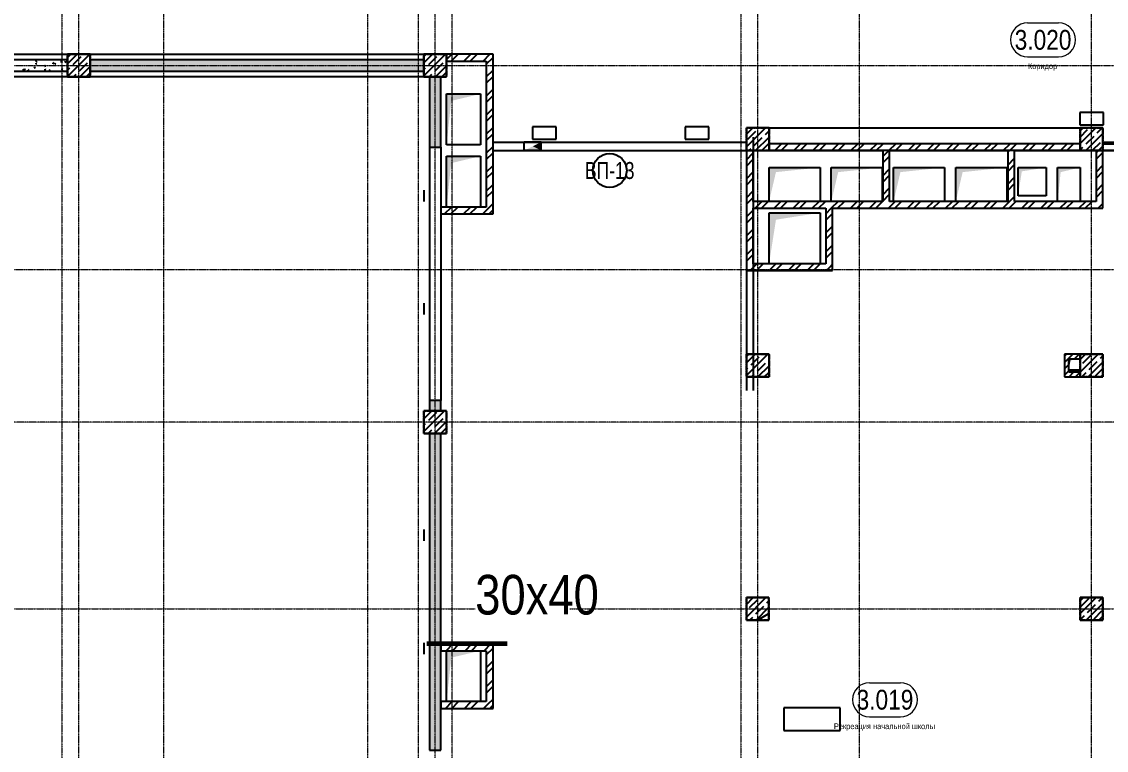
# Model space of a CAD drawing. Header units: millimetres. Extents: x -231292 to 573618, y -153144 to 564035.
# Drawn here: x 14192 to 33364, y 249466 to 262343 of the extents above; entities that cross this region are included whole.
import ezdxf
from ezdxf.enums import TextEntityAlignment as Align

# ---------------------------------------------------------------- set-up
doc = ezdxf.new("R2010")
doc.units = ezdxf.units.MM
doc.linetypes.add('CENTER2', pattern=[28.575, 19.05, -3.175, 3.175, -3.175])
doc.linetypes.add('HIDDEN2', pattern=[4.7625, 3.175, -1.5875])
doc.layers.get('0').update_dxf_attribs({"color": 250})
doc.layers.get('Defpoints').update_dxf_attribs({"color": 250})
for name, color, linetype, lineweight in [('11.10.2) люки', 30, 'Continuous', 60), ('АР_Area', 250, 'Continuous', 5), ('АР_Витраж марка', 250, 'Continuous', 9), ('АР_Двери_витраж', 250, 'Continuous', 9), ('АР_Колонны', 250, 'Continuous', 35), ('АР_Стены ЖБ', 250, 'Continuous', 35), ('АР_Стены кирпич', 250, 'Continuous', 20), ('АР_Стены ПЕНОблок', 250, 'Continuous', 20), ('АР_Штриховка', 250, 'Continuous', 0), ('РД_Оси_100', 250, 'Continuous', 0), ('РД_проем_инж перемыч_фахверк', 250, 'Continuous', 18), ('СС_Отверстия', 250, 'Continuous', 9)]:
    doc.layers.add(name, color=color, linetype=linetype, lineweight=lineweight)
doc.layers.add('КР_Балки-0.5', color=60, linetype='Continuous', lineweight=50, plot=False)
doc.layers.add('РД_Проем', color=250, linetype='Continuous', lineweight=0, plot=False)
doc.layers.add('МАГНИТЫ', color=7, linetype='Continuous', lineweight=30, true_color=0xd100d1)
doc.layers.add('РД_Витраж_перегородка', color=250, linetype='Continuous')
doc.styles.add('Arial_09', font='ARIALN.TTF', dxfattribs={"width": 0.9})
doc.styles.add('style1', font='ARIALN.TTF')
pattern_1 = [(95, (-195344.93, 50353), (140.09465, 117.55338), [19.05, -209.55]), (40, (-195344.93, 50353), (-160.01845, 110.17673), [15.24, -167.64058]), (145.451445, (-195333.26, 50362.8), (-19.9238, 227.7301), [16.19001, -178.09024]), (91.1842, (-195380.85, 50388.92), (221.41024, 161.95341), [28.575, -314.325]), (141.63556, (-195362.4, 50402.42), (-7.08662, 342.82676), [24.28502, -267.1356]), (36.18415, (-195380.85, 50388.92), (-7.08662, 342.82676), [22.85997, -251.45973]), (66, (-195353.91, 50397.9), (179.51998, 34.89515), [19.05, -209.55]), (11, (-195353.91, 50397.9), (-86.53993, 173.94119), [15.24, -167.64]), (116.451445, (-195338.95, 50400.81), (92.98005, 208.83634), [16.19001, -178.08994]), (82.5, (-195344.934, 50353), (-57.605469, 61.973414), [0, -165.608, 0, -170.18, 0, -168.275]), (52.5, (-195344.93, 50353), (-23.589727, 118.087), [0, -97.028, 0, -161.798, 0, -64.135]), (12.5, (-195384.986, 50312.95), (99.927863, 91.826196), [0, -63.5, 0, -198.12, 0, -262.89]), (2.5, (-195402.95, 50294.99), (86.763904, 122.722393), [0, -82.55, 0, -131.572, 0, -186.69])]
pattern_2 = [(45, (-195344.93, 50353), (-168.3798, 168.3798), []), (45, (-195232.68, 50353), (-168.3798, 168.3798), [])]

# ---------------------------------------------------------------- blocks, each defined once
blk = doc.blocks.new('MOK-МаркаПом_овал_ареал')
for p, q in [((-2.75, 3), (2.75, 3)), ((-2.75, -3), (2.75, -3))]:
    blk.add_line(p, q)
for centre, radius, start, end in [((-2.75, 0), 3, 90, 270), ((2.75, 0), 3, 270, 90), ((-3.75, 0), 3.5, 0, 0.001)]:
    blk.add_arc(centre, radius, start, end)
at = {"color": 0, "style": 'style1'}
blk.add_attdef('АР-ПОМЕЩЕНИЕ:НОМЕР', text='', height=3.5, dxfattribs=at).set_placement((0, 0), align=Align.MIDDLE)
at = {"layer": 'Defpoints', "color": 2, "style": 'style1'}
blk.add_attdef('АР-ПОМЕЩЕНИЕ:НАИМЕНОВАНИЕ', text='', height=1, dxfattribs=at).set_placement((-0.09, -4.81), align=Align.MIDDLE)
blk = doc.blocks.new('МаркаВитража1')
at = {"layer": 'Defpoints'}
blk.add_circle((0, 0), 3, dxfattribs=at)
at = {"color": 0, "linetype": 'ByBlock', "lineweight": -2, "style": 'Arial_09', "width": 0.9}
blk.add_attdef('АР-ОКНО:НАИМЕНОВАНИЕ', text='', height=3, dxfattribs=at).set_placement((0, 0), align=Align.MIDDLE)
blk = doc.blocks.new('оси_рен')
at = {"layer": 'РД_Оси_100', "color": 251, "linetype": 'CENTER2', "true_color": 0x636466}
for p, q in [((1215752.916, 135558.25), (1215752.916, 223268.25)), ((1219852.916, 135558.25), (1219852.916, 223268.25)), ((1189697.958, 210913.25), (1241712.916, 210913.25)), ((1189697.958, 207313.25), (1241712.916, 207313.25)), ((1241712.916, 204613.25), (1189697.958, 204613.25)), ((1189697.958, 201313.25), (1241712.916, 201313.25))]:
    blk.add_line(p, q, dxfattribs=at)
for points in [[(1201652.916, 223268.25), (1201652.916, 135558.25)], [(1201952.916, 135558.25), (1201952.916, 223268.25)], [(1203452.916, 135558.25), (1203452.916, 223268.25)], [(1207052.916, 223268.25), (1207052.916, 135558.25)], [(1207952.916, 135558.25), (1207952.916, 223268.25)], [(1208252.916, 135558.25), (1208252.916, 223268.25)], [(1208552.916, 135558.25), (1208552.916, 223268.25)], [(1213652.916, 223268.25), (1213652.916, 135558.25)], [(1213952.916, 135558.25), (1213952.916, 223268.25)]]:
    blk.add_lwpolyline(points, dxfattribs=at)

msp = doc.modelspace()

# ---------------------------------------------------------------- hatches: boundary and pattern name
at = {"layer": 'АР_Штриховка', "linetype": 'Continuous', "lineweight": 25, "true_color": 0x000000}
h = msp.add_hatch(dxfattribs=at)
h.set_pattern_fill('ANSI32', color=18, scale=25, style=0)
h.set_pattern_definition([(45, (-195344.93, 50353), (-168.3798, 168.3798), []), (45, (-195232.68, 50353), (-168.3798, 168.3798), [])])
h.paths.add_polyline_path([(21703.243, 261766.253), (21703.243, 261646.253), (22403.243, 261646.253), (22523.243, 261766.253)], flags=0)
h = msp.add_hatch(dxfattribs=at)
h.set_pattern_fill('ANSI32', color=18, scale=25, angle=-360, style=0)
h.set_pattern_definition([(45, (-195344.93, 50353), (-168.3798, 168.3798), []), (45, (-195232.68, 50353), (-168.3798, 168.3798), [])])
h.paths.add_polyline_path([(22523.243, 261766.253), (22403.243, 261646.253), (22403.243, 259066.253), (22523.243, 258946.253)], flags=0)
h = msp.add_hatch(dxfattribs=at)
h.set_pattern_fill('AR-CONC', color=18, angle=-315, style=0)
h.set_pattern_definition([(95, (-195344.93, 50353), (140.09465, 117.55338), [19.05, -209.55]), (40, (-195344.93, 50353), (-160.01845, 110.17673), [15.24, -167.64058]), (145.451445, (-195333.26, 50362.8), (-19.9238, 227.7301), [16.19001, -178.09024]), (91.1842, (-195380.85, 50388.92), (221.41024, 161.95341), [28.575, -314.325]), (141.63556, (-195362.4, 50402.42), (-7.08662, 342.82676), [24.28502, -267.1356]), (36.18415, (-195380.85, 50388.92), (-7.08662, 342.82676), [22.85997, -251.45973]), (66, (-195353.91, 50397.9), (179.51998, 34.89515), [19.05, -209.55]), (11, (-195353.91, 50397.9), (-86.53993, 173.94119), [15.24, -167.64]), (116.451445, (-195338.95, 50400.81), (92.98005, 208.83634), [16.19001, -178.08994]), (82.5, (-195344.934, 50353), (-57.605469, 61.973414), [0, -165.608, 0, -170.18, 0, -168.275]), (52.5, (-195344.93, 50353), (-23.589727, 118.087), [0, -97.028, 0, -161.798, 0, -64.135]), (12.5, (-195384.986, 50312.95), (99.927863, 91.826196), [0, -63.5, 0, -198.12, 0, -262.89]), (2.5, (-195402.95, 50294.99), (86.763904, 122.722393), [0, -82.55, 0, -131.572, 0, -186.69])])
h.paths.add_polyline_path([(15403.243, 261666.253), (15403.243, 261466.253), (21303.243, 261466.253), (21303.243, 261666.253)], flags=0)
h = msp.add_hatch(dxfattribs=at)
h.set_pattern_fill('AR-CONC', color=18, angle=-315, style=0)
h.set_pattern_definition(pattern_1)
h.paths.add_polyline_path([(21603.243, 261366.253), (21403.243, 261366.253), (21403.243, 260126.253), (21603.243, 260126.253)], flags=0)
h.paths.add_polyline_path([(21603.243, 255646.253), (21403.243, 255646.253), (21403.243, 255466.253), (21603.243, 255466.253)], flags=0)
h = msp.add_hatch(dxfattribs=at)
h.set_pattern_fill('ANSI32', color=18, scale=25, angle=-360, style=0)
h.set_pattern_definition([(45, (-195344.93, 50353), (-168.3798, 168.3798), []), (45, (-195232.68, 50353), (-168.3798, 168.3798), [])])
h.paths.add_polyline_path([(32903.243, 260066.253), (32903.243, 260186.253), (31623.475, 260186.253), (31663.475, 260096.253), (31743.475, 260066.253)], flags=0)
h.paths.add_polyline_path([(31623.475, 260066.253), (31663.475, 260096.253), (31623.475, 260186.253), (29414.163, 260186.253), (29454.163, 260096.253), (29534.163, 260066.253)], flags=0)
h.paths.add_polyline_path([(29414.163, 260066.253), (29454.163, 260096.253), (29414.163, 260186.253), (27403.243, 260186.253), (27403.243, 260066.253)], flags=0)
h = msp.add_hatch(dxfattribs=at)
h.set_pattern_fill('ANSI32', color=18, scale=25, style=0)
h.set_pattern_definition([(45, (-195344.93, 50353), (-168.3798, 168.3798), []), (45, (-195232.68, 50353), (-168.3798, 168.3798), [])])
h.paths.add_polyline_path([(27003.243, 257946.253), (27123.243, 258066.253), (27123.243, 259046.253), (27093.243, 259126.253), (27003.243, 259166.253)], flags=0)
h.paths.add_polyline_path([(27003.243, 259166.253), (27093.243, 259126.253), (27123.243, 259166.253), (27123.243, 260066.253), (27003.243, 260066.253)], flags=0)
h = msp.add_hatch(dxfattribs=at)
h.set_pattern_fill('ANSI32', color=18, scale=25, angle=-360, style=0)
h.set_pattern_definition(pattern_2)
h.paths.add_polyline_path([(29534.163, 260066.253), (29454.163, 260096.253), (29414.163, 260066.253), (29414.163, 259166.253), (29454.163, 259136.253), (29534.163, 259166.253)], flags=0)
h = msp.add_hatch(dxfattribs=at)
h.set_pattern_fill('ANSI32', color=18, scale=25, angle=-360, style=0)
h.set_pattern_definition(pattern_2)
h.paths.add_polyline_path([(31743.475, 260066.253), (31663.475, 260096.253), (31623.475, 260066.253), (31623.475, 259166.253), (31663.475, 259136.253), (31743.475, 259166.253)], flags=0)
h = msp.add_hatch(dxfattribs=at)
h.set_pattern_fill('ANSI32', color=18, scale=25, angle=-360, style=0)
h.set_pattern_definition(pattern_2)
h.paths.add_polyline_path([(33303.243, 260066.253), (33183.243, 260066.253), (33183.243, 259166.253), (33303.243, 259046.253)], flags=0)
h = msp.add_hatch(dxfattribs=at)
h.set_pattern_fill('ANSI32', color=18, scale=25, angle=360, style=0)
h.set_pattern_definition(pattern_2)
h.paths.add_polyline_path([(22523.243, 258946.253), (22403.243, 259066.253), (21603.243, 259066.253), (21603.243, 258946.253)], flags=0)
h = msp.add_hatch(dxfattribs=at)
h.set_pattern_fill('ANSI32', color=18, scale=25, angle=-360, style=0)
h.set_pattern_definition([(45, (-195344.93, 50353), (-168.3798, 168.3798), []), (45, (-195232.68, 50353), (-168.3798, 168.3798), [])])
h.paths.add_polyline_path([(33303.243, 259046.253), (33183.243, 259166.253), (31743.475, 259166.253), (31663.475, 259136.253), (31623.475, 259046.253)], flags=0)
h.paths.add_polyline_path([(31623.475, 259046.253), (31663.475, 259136.253), (31623.475, 259166.253), (29534.163, 259166.253), (29454.163, 259136.253), (29414.163, 259046.253)], flags=0)
h.paths.add_polyline_path([(29414.163, 259046.253), (29454.163, 259136.253), (29414.163, 259166.253), (28403.243, 259166.253), (28443.243, 259076.253), (28523.243, 259046.253)], flags=0)
h.paths.add_polyline_path([(28403.243, 259046.253), (28443.243, 259076.253), (28403.243, 259166.253), (27123.243, 259166.253), (27093.243, 259126.253), (27123.243, 259046.253)], flags=0)
h = msp.add_hatch(dxfattribs=at)
h.set_pattern_fill('ANSI32', color=18, scale=25, angle=-360, style=0)
h.set_pattern_definition([(45, (-195344.93, 50353), (-168.3798, 168.3798), []), (45, (-195232.68, 50353), (-168.3798, 168.3798), [])])
h.paths.add_polyline_path([(28523.243, 259046.253), (28443.243, 259076.253), (28403.243, 259046.253), (28403.243, 258066.253), (28523.243, 257946.253)], flags=0)
h = msp.add_hatch(dxfattribs=at)
h.set_pattern_fill('ANSI32', color=18, scale=25, angle=360, style=0)
h.set_pattern_definition(pattern_2)
h.paths.add_polyline_path([(28523.243, 257946.253), (28403.243, 258066.253), (27123.243, 258066.253), (27003.243, 257946.253)], flags=0)
at = {"layer": 'АР_Штриховка', "linetype": 'Continuous', "lineweight": 25, "ltscale": 0.5, "true_color": 0x000000}
h = msp.add_hatch(dxfattribs=at)
h.set_pattern_fill('ANSI31', color=18, scale=25, angle=-360, style=0)
h.set_pattern_definition([(45, (-195344.93, 50353), (-56.1266, 56.1266), [])])
h.paths.add_polyline_path([(32703.261, 256386.253), (32623.261, 256466.253), (32623.261, 256066.253), (32703.261, 256146.253)], flags=0)
h = msp.add_hatch(dxfattribs=at)
h.set_pattern_fill('ANSI31', color=18, scale=25, angle=-360, style=0)
h.set_pattern_definition([(45, (-195344.93, 50353), (-56.1266, 56.1266), [])])
h.paths.add_polyline_path([(32623.261, 256466.253), (32703.261, 256386.253), (32903.244, 256386.253), (32903.244, 256466.253)], flags=0)
h = msp.add_hatch(dxfattribs=at)
h.set_pattern_fill('ANSI31', color=18, scale=25, style=0)
h.set_pattern_definition([(45, (-195344.93, 50353), (-56.1266, 56.1266), [])])
h.paths.add_polyline_path([(32903.244, 256066.253), (32903.244, 256146.253), (32703.261, 256146.253), (32623.261, 256066.253)], flags=0)
at = {"layer": 'АР_Штриховка', "linetype": 'Continuous', "lineweight": 25, "true_color": 0x000000}
h = msp.add_hatch(dxfattribs=at)
h.set_pattern_fill('AR-CONC', color=18, angle=-315, style=0)
h.set_pattern_definition(pattern_1)
h.paths.add_polyline_path([(21603.243, 255066.253), (21403.243, 255066.253), (21403.243, 249466.253), (21603.243, 249466.253)], flags=0)
h = msp.add_hatch(dxfattribs=at)
h.set_pattern_fill('ANSI32', color=18, scale=25, style=0)
h.set_pattern_definition([(45, (-195344.93, 50353), (-168.3798, 168.3798), []), (45, (-195232.68, 50353), (-168.3798, 168.3798), [])])
h.paths.add_polyline_path([(21603.243, 251346.253), (21603.243, 251226.253), (22403.243, 251226.253), (22523.243, 251346.253)], flags=0)
h = msp.add_hatch(dxfattribs=at)
h.set_pattern_fill('ANSI32', color=18, scale=25, angle=-360, style=0)
h.set_pattern_definition([(45, (-195344.93, 50353), (-168.3798, 168.3798), []), (45, (-195232.68, 50353), (-168.3798, 168.3798), [])])
h.paths.add_polyline_path([(22523.243, 251346.253), (22403.243, 251226.253), (22403.243, 250326.252), (22523.243, 250206.252)], flags=0)
h = msp.add_hatch(dxfattribs=at)
h.set_pattern_fill('ANSI32', color=18, scale=25, angle=-359.9999999, style=0)
h.set_pattern_definition([(45, (-195344.93, 50353), (-168.3798, 168.3798), []), (45, (-195232.68, 50353), (-168.3798, 168.3798), [])])
h.paths.add_polyline_path([(21603.227, 250326.253), (21603.227, 250206.253), (22523.243, 250206.253), (22403.243, 250326.253)], flags=0)
at = {"layer": 'СС_Отверстия', "linetype": 'Continuous', "lineweight": 25, "true_color": 0x000000}
for points in [[(23375.053, 260066.253), (23375.053, 260216.253), (23225.053, 260141.253)], [(23075.053, 260066.253), (23375.053, 260066.253), (23225.053, 260141.253)]]:
    msp.add_hatch(color=18, dxfattribs=at).paths.add_polyline_path(points, flags=0)

# ---------------------------------------------------------------- linework, layer by layer
at = {"color": 18, "linetype": 'Continuous', "lineweight": 25, "true_color": 0x000000}
for p, q in [((21703.243, 260166.253), (21703.243, 261066.253)), ((21703.243, 261066.253), (22303.243, 261066.253)), ((22303.243, 261066.253), (22303.243, 260166.253)), ((22303.243, 260166.253), (21703.243, 260166.253)), ((21703.243, 259066.253), (21703.243, 259966.253)), ((21703.243, 259966.253), (22303.243, 259966.253)), ((22303.243, 259966.253), (22303.243, 259066.253)), ((27403.243, 259166.253), (27403.243, 259766.253)), ((27403.243, 259766.253), (28303.243, 259766.253)), ((28303.243, 259766.253), (28303.243, 259166.253)), ((28503.243, 259166.253), (28503.243, 259766.253)), ((28503.243, 259766.253), (29403.243, 259766.253)), ((29403.243, 259766.253), (29403.243, 259166.253)), ((29603.243, 259166.253), (29603.243, 259766.253)), ((29603.243, 259766.253), (30503.243, 259766.253)), ((30503.243, 259766.253), (30503.243, 259166.253)), ((30703.243, 259166.253), (30703.243, 259766.253)), ((30703.243, 259766.253), (31603.243, 259766.253)), ((31603.243, 259766.253), (31603.243, 259166.253)), ((31803.243, 259266.253), (31803.243, 259766.253)), ((31803.243, 259766.253), (32303.243, 259766.253)), ((32303.243, 259766.253), (32303.243, 259266.253)), ((32503.243, 259166.253), (32503.243, 259766.253)), ((32503.243, 259766.253), (32903.243, 259766.253)), ((32903.243, 259766.253), (32903.243, 259166.253)), ((32303.243, 259266.253), (31803.243, 259266.253)), ((22303.243, 259066.253), (21703.243, 259066.253)), ((28303.243, 259166.253), (27403.243, 259166.253)), ((29403.243, 259166.253), (28503.243, 259166.253)), ((30503.243, 259166.253), (29603.243, 259166.253)), ((31603.243, 259166.253), (30703.243, 259166.253)), ((32903.243, 259166.253), (32503.243, 259166.253)), ((27403.243, 258066.253), (27403.243, 258966.253)), ((27403.243, 258966.253), (28303.243, 258966.253)), ((28303.243, 258966.253), (28303.243, 258066.253)), ((28303.243, 258066.253), (27403.243, 258066.253)), ((32703.226, 256186.15), (32703.226, 256386.15)), ((32703.226, 256386.15), (32903.226, 256386.15)), ((32703.226, 256186.15), (32703.226, 256386.15)), ((32703.226, 256386.15), (32903.226, 256386.15)), ((32903.226, 256386.15), (32903.226, 256186.15)), ((32903.226, 256386.15), (32903.226, 256186.15)), ((32903.226, 256186.15), (32703.226, 256186.15)), ((32903.226, 256186.15), (32703.226, 256186.15)), ((21703.243, 250326.252), (21703.243, 251226.252)), ((21703.243, 251226.252), (22303.243, 251226.252)), ((22303.243, 251226.252), (22303.243, 250326.252)), ((22303.243, 250326.252), (21703.243, 250326.252))]:
    msp.add_line(p, q, dxfattribs=at)
at = {"color": 18, "lineweight": 25, "true_color": 0x000000}
for p, q in [((28661.117, 250215.154), (27661.117, 250215.154)), ((27661.117, 250215.154), (27661.117, 249815.154)), ((28661.117, 249815.154), (28661.117, 250215.154)), ((27661.117, 249815.154), (28661.117, 249815.154))]:
    msp.add_line(p, q, dxfattribs=at)
at = {"color": 18, "linetype": 'Continuous', "lineweight": 25, "true_color": 0x000000}
for points in [[(21703.243, 260166.253), (21703.243, 261066.253), (21784.032, 260943.334), (22303.243, 261066.253)], [(21703.243, 259066.253), (21703.243, 259966.253), (21784.032, 259843.334), (22303.243, 259966.253)], [(27403.243, 259166.253), (27403.243, 259766.253), (27524.427, 259684.307), (28303.243, 259766.253)], [(28503.243, 259166.253), (28503.243, 259766.253), (28624.427, 259684.307), (29403.243, 259766.253)], [(29603.243, 259166.253), (29603.243, 259766.253), (29724.427, 259684.307), (30503.243, 259766.253)], [(30703.243, 259166.253), (30703.243, 259766.253), (30824.427, 259684.307), (31603.243, 259766.253)], [(31803.243, 259266.253), (31803.243, 259766.253), (31870.567, 259697.964), (32303.243, 259766.253)], [(32503.243, 259166.253), (32503.243, 259766.253), (32557.102, 259684.307), (32903.243, 259766.253)], [(27403.243, 258066.253), (27403.243, 258966.253), (27524.427, 258843.334), (28303.243, 258966.253)], [(32703.226, 256186.15), (32703.226, 256386.15), (32730.156, 256358.835), (32903.226, 256386.15)], [(32703.226, 256186.15), (32703.226, 256386.15), (32730.156, 256358.835), (32903.226, 256386.15)], [(21703.243, 250326.252), (21703.243, 251226.252), (21784.032, 251103.333), (22303.243, 251226.252)]]:
    msp.add_solid(points, dxfattribs=at)
at = {"layer": '11.10.2) люки'}
msp.add_lwpolyline([(22775.208, 251346.253), (21351.278, 251346.253)], dxfattribs=at)
at = {"layer": 'АР_Двери_витраж', "color": 18, "linetype": 'Continuous', "lineweight": 25, "true_color": 0x000000}
for p, q in [((27004.244, 260216.253), (27003.243, 260216.253)), ((27003.243, 260216.253), (27003.243, 260066.253)), ((27004.244, 260216.253), (27003.243, 260216.253)), ((27004.244, 260066.253), (27004.244, 260216.253)), ((27004.244, 260066.253), (27004.244, 260216.253)), ((27003.243, 260066.253), (27004.244, 260066.253)), ((27003.243, 260066.253), (27004.244, 260066.253))]:
    msp.add_line(p, q, dxfattribs=at)
at = {"layer": 'АР_Колонны', "color": 18, "linetype": 'HIDDEN2', "lineweight": 25, "true_color": 0x000000}
for p, q in [((15003.243, 261766.253), (15403.243, 261766.253)), ((15003.243, 261366.253), (15003.243, 261766.253)), ((15403.243, 261766.253), (15403.243, 261366.253)), ((21303.243, 261766.253), (21703.243, 261766.253)), ((21303.243, 261366.253), (21303.243, 261766.253)), ((21703.243, 261766.253), (21703.243, 261366.253)), ((15403.243, 261366.253), (15003.243, 261366.253)), ((21703.243, 261366.253), (21303.243, 261366.253)), ((27003.243, 260466.253), (27403.243, 260466.253)), ((27003.243, 260066.253), (27003.243, 260466.253)), ((27403.243, 260466.253), (27403.243, 260066.253)), ((32903.243, 260466.253), (33303.243, 260466.253)), ((32903.243, 260066.253), (32903.243, 260466.253)), ((33303.243, 260466.253), (33303.243, 260066.253)), ((27403.243, 260066.253), (27003.243, 260066.253)), ((33303.243, 260066.253), (32903.243, 260066.253)), ((27003.243, 256466.253), (27403.243, 256466.253)), ((27003.243, 256066.253), (27003.243, 256466.253)), ((27403.243, 256466.253), (27403.243, 256066.253)), ((32903.243, 256466.253), (33303.243, 256466.253)), ((32903.243, 256066.253), (32903.243, 256466.253)), ((33303.243, 256466.253), (33303.243, 256066.253)), ((27403.243, 256066.253), (27003.243, 256066.253)), ((33303.243, 256066.253), (32903.243, 256066.253)), ((21303.243, 255466.253), (21703.243, 255466.253)), ((21303.243, 255066.253), (21303.243, 255466.253)), ((21703.243, 255466.253), (21703.243, 255066.253)), ((21703.243, 255066.253), (21303.243, 255066.253)), ((27001.158, 252166.253), (27401.158, 252166.253)), ((27001.158, 251766.253), (27001.158, 252166.253)), ((27401.158, 252166.253), (27401.158, 251766.253)), ((32903.243, 252166.253), (33303.243, 252166.253)), ((32903.243, 251766.253), (32903.243, 252166.253)), ((33303.243, 252166.253), (33303.243, 251766.253)), ((27401.158, 251766.253), (27001.158, 251766.253)), ((33303.243, 251766.253), (32903.243, 251766.253))]:
    msp.add_line(p, q, dxfattribs=at)
at = {"layer": 'АР_Колонны', "color": 18, "linetype": 'Continuous', "lineweight": 25, "true_color": 0x000000}
for p, q in [((15403.243, 261766.253), (15003.243, 261766.253)), ((15003.243, 261766.253), (15003.243, 261366.253)), ((15403.243, 261766.253), (15003.243, 261766.253)), ((15003.243, 261766.253), (15003.243, 261366.253)), ((15403.243, 261366.253), (15403.243, 261766.253)), ((15403.243, 261366.253), (15403.243, 261766.253)), ((21703.243, 261766.253), (21303.243, 261766.253)), ((21303.243, 261766.253), (21303.243, 261366.253)), ((21703.243, 261766.253), (21303.243, 261766.253)), ((21303.243, 261766.253), (21303.243, 261366.253)), ((21703.243, 261366.253), (21703.243, 261766.253)), ((21703.243, 261366.253), (21703.243, 261766.253)), ((15003.243, 261366.253), (15403.243, 261366.253)), ((15003.243, 261366.253), (15403.243, 261366.253)), ((21303.243, 261366.253), (21703.243, 261366.253)), ((21303.243, 261366.253), (21703.243, 261366.253)), ((27403.243, 260466.253), (27003.243, 260466.253)), ((27003.243, 260466.253), (27003.243, 260066.253)), ((27403.243, 260466.253), (27003.243, 260466.253)), ((27003.243, 260466.253), (27003.243, 260066.253)), ((27403.243, 260066.253), (27403.243, 260466.253)), ((27403.243, 260066.253), (27403.243, 260466.253)), ((33303.243, 260466.253), (32903.243, 260466.253)), ((32903.243, 260466.253), (32903.243, 260066.253)), ((33303.243, 260466.253), (32903.243, 260466.253)), ((32903.243, 260466.253), (32903.243, 260066.253)), ((33303.243, 260066.253), (33303.243, 260466.253)), ((33303.243, 260066.253), (33303.243, 260466.253)), ((27003.243, 260066.253), (27403.243, 260066.253)), ((27003.243, 260066.253), (27403.243, 260066.253)), ((32903.243, 260066.253), (33303.243, 260066.253)), ((32903.243, 260066.253), (33303.243, 260066.253)), ((27403.243, 256466.253), (27003.243, 256466.253)), ((27003.243, 256466.253), (27003.243, 256066.253)), ((27403.243, 256466.253), (27003.243, 256466.253)), ((27003.243, 256466.253), (27003.243, 256066.253)), ((27403.243, 256066.253), (27403.243, 256466.253)), ((27403.243, 256066.253), (27403.243, 256466.253)), ((33303.243, 256466.253), (32903.243, 256466.253)), ((32903.243, 256466.253), (32903.243, 256066.253)), ((33303.243, 256466.253), (32903.243, 256466.253)), ((32903.243, 256466.253), (32903.243, 256066.253)), ((33303.243, 256066.253), (33303.243, 256466.253)), ((33303.243, 256066.253), (33303.243, 256466.253)), ((27003.243, 256066.253), (27403.243, 256066.253)), ((27003.243, 256066.253), (27403.243, 256066.253)), ((32903.243, 256066.253), (33303.243, 256066.253)), ((32903.243, 256066.253), (33303.243, 256066.253)), ((21703.243, 255466.253), (21303.243, 255466.253)), ((21303.243, 255466.253), (21303.243, 255066.253)), ((21703.243, 255466.253), (21303.243, 255466.253)), ((21303.243, 255466.253), (21303.243, 255066.253)), ((21703.243, 255066.253), (21703.243, 255466.253)), ((21703.243, 255066.253), (21703.243, 255466.253)), ((21303.243, 255066.253), (21703.243, 255066.253)), ((21303.243, 255066.253), (21703.243, 255066.253)), ((27401.158, 252166.253), (27001.158, 252166.253)), ((27001.158, 252166.253), (27001.158, 251766.253)), ((27401.158, 252166.253), (27001.158, 252166.253)), ((27001.158, 252166.253), (27001.158, 251766.253)), ((27401.158, 251766.253), (27401.158, 252166.253)), ((27401.158, 251766.253), (27401.158, 252166.253)), ((33303.243, 252166.253), (32903.243, 252166.253)), ((32903.243, 252166.253), (32903.243, 251766.253)), ((33303.243, 252166.253), (32903.243, 252166.253)), ((32903.243, 252166.253), (32903.243, 251766.253)), ((33303.243, 251766.253), (33303.243, 252166.253)), ((33303.243, 251766.253), (33303.243, 252166.253)), ((27001.158, 251766.253), (27401.158, 251766.253)), ((27001.158, 251766.253), (27401.158, 251766.253)), ((32903.243, 251766.253), (33303.243, 251766.253)), ((32903.243, 251766.253), (33303.243, 251766.253))]:
    msp.add_line(p, q, dxfattribs=at)
at = {"layer": 'АР_Стены ЖБ', "color": 18, "linetype": 'Continuous', "lineweight": 25, "true_color": 0x000000}
for p, q in [((15403.243, 261766.253), (15003.243, 261766.253)), ((15003.243, 261766.253), (15003.243, 261366.253)), ((15403.243, 261366.253), (15403.243, 261766.253)), ((21703.243, 261766.253), (21303.243, 261766.253)), ((21303.243, 261766.253), (21303.243, 261366.253)), ((21703.243, 261366.253), (21703.243, 261766.253)), ((15003.243, 261366.253), (15403.243, 261366.253)), ((21303.243, 261366.253), (21703.243, 261366.253)), ((27403.243, 260466.253), (27003.243, 260466.253)), ((27003.243, 260466.253), (27003.243, 260066.253)), ((27403.243, 260066.253), (27403.243, 260466.253)), ((33303.243, 260466.253), (32903.243, 260466.253)), ((32903.243, 260466.253), (32903.243, 260066.253)), ((33303.243, 260066.253), (33303.243, 260466.253)), ((27003.243, 260066.253), (27403.243, 260066.253)), ((32903.243, 260066.253), (33303.243, 260066.253)), ((27403.243, 256466.253), (27003.243, 256466.253)), ((27003.243, 256466.253), (27003.243, 256066.253)), ((27403.243, 256066.253), (27403.243, 256466.253)), ((33303.243, 256466.253), (32903.243, 256466.253)), ((32903.243, 256466.253), (32903.243, 256066.253)), ((33303.243, 256066.253), (33303.243, 256466.253)), ((27003.243, 256066.253), (27403.243, 256066.253)), ((32903.243, 256066.253), (33303.243, 256066.253)), ((21703.243, 255466.253), (21303.243, 255466.253)), ((21303.243, 255466.253), (21303.243, 255066.253)), ((21703.243, 255066.253), (21703.243, 255466.253)), ((21303.243, 255066.253), (21703.243, 255066.253)), ((27401.158, 252166.253), (27001.158, 252166.253)), ((27001.158, 252166.253), (27001.158, 251766.253)), ((27401.158, 251766.253), (27401.158, 252166.253)), ((33303.243, 252166.253), (32903.243, 252166.253)), ((32903.243, 252166.253), (32903.243, 251766.253)), ((33303.243, 251766.253), (33303.243, 252166.253)), ((27001.158, 251766.253), (27401.158, 251766.253)), ((32903.243, 251766.253), (33303.243, 251766.253))]:
    msp.add_line(p, q, dxfattribs=at)
at = {"layer": 'АР_Стены кирпич', "color": 18, "linetype": 'Continuous', "lineweight": 25, "true_color": 0x000000}
for p, q in [((21703.243, 261766.253), (21703.243, 261646.253)), ((22523.243, 261766.253), (21703.243, 261766.253)), ((22523.243, 258946.253), (22523.243, 261766.253)), ((21703.243, 261646.253), (22403.243, 261646.253)), ((22403.243, 261646.253), (22403.243, 259066.253)), ((29414.163, 260186.253), (27403.243, 260186.253)), ((27403.243, 260186.253), (27403.243, 260066.253)), ((31623.475, 260186.253), (29414.163, 260186.253)), ((32903.243, 260186.253), (31623.475, 260186.253)), ((32903.243, 260066.253), (32903.243, 260186.253)), ((27123.243, 260066.253), (27003.243, 260066.253)), ((27003.243, 260066.253), (27003.243, 259166.253)), ((27123.243, 259166.253), (27123.243, 260066.253)), ((27403.243, 260066.253), (29414.163, 260066.253)), ((29414.163, 260066.253), (29414.163, 259166.253)), ((29534.163, 260066.253), (31623.475, 260066.253)), ((29534.163, 259166.253), (29534.163, 260066.253)), ((31623.475, 260066.253), (31623.475, 259166.253)), ((31743.475, 260066.253), (32903.243, 260066.253)), ((31743.475, 259166.253), (31743.475, 260066.253)), ((33303.243, 260066.253), (33183.243, 260066.253)), ((33183.243, 260066.253), (33183.243, 259166.253)), ((33303.243, 259046.253), (33303.243, 260066.253)), ((22403.243, 259066.253), (21603.243, 259066.253)), ((21603.243, 259066.253), (21603.243, 258946.253)), ((27003.243, 259166.253), (27003.243, 257946.253)), ((28403.243, 259166.253), (27123.243, 259166.253)), ((27123.243, 259046.253), (28403.243, 259046.253)), ((27123.243, 258066.253), (27123.243, 259046.253)), ((29414.163, 259166.253), (28403.243, 259166.253)), ((28403.243, 259046.253), (28403.243, 258066.253)), ((28523.243, 259046.253), (29414.163, 259046.253)), ((28523.243, 257946.253), (28523.243, 259046.253)), ((29414.163, 259046.253), (31623.475, 259046.253)), ((31623.475, 259166.253), (29534.163, 259166.253)), ((31623.475, 259046.253), (33303.243, 259046.253)), ((33183.243, 259166.253), (31743.475, 259166.253)), ((21603.243, 258946.253), (22523.243, 258946.253)), ((28403.243, 258066.253), (27123.243, 258066.253)), ((27003.243, 257946.253), (28523.243, 257946.253)), ((21603.243, 251346.253), (21603.243, 251226.253)), ((22523.243, 251346.253), (21603.243, 251346.253)), ((22523.243, 250206.252), (22523.243, 251346.253)), ((21603.243, 251226.253), (22403.243, 251226.253)), ((22403.243, 251226.253), (22403.243, 250326.252)), ((21603.227, 250326.252), (21603.227, 250206.252)), ((22403.243, 250326.252), (21603.227, 250326.252)), ((21603.227, 250206.252), (22523.243, 250206.252))]:
    msp.add_line(p, q, dxfattribs=at)
at = {"layer": 'АР_Стены ПЕНОблок', "color": 18, "linetype": 'Continuous', "lineweight": 25, "true_color": 0x000000}
for p, q in [((15003.244, 261666.253), (9303.243, 261666.253)), ((15003.244, 261466.253), (15003.244, 261666.253)), ((15403.243, 261666.253), (15403.243, 261466.253)), ((21303.243, 261666.253), (15403.243, 261666.253)), ((21303.243, 261466.253), (21303.243, 261666.253)), ((9303.243, 261466.253), (15003.244, 261466.253)), ((15403.243, 261466.253), (21303.243, 261466.253)), ((21603.243, 261366.253), (21403.243, 261366.253)), ((21403.243, 261366.253), (21403.243, 260126.253)), ((21603.243, 260126.253), (21603.243, 261366.253)), ((21403.243, 260126.253), (21603.243, 260126.253)), ((32623.261, 256466.253), (32623.261, 256066.253)), ((32903.244, 256466.253), (32623.261, 256466.253)), ((32703.261, 256146.253), (32703.261, 256386.253)), ((32703.261, 256386.253), (32903.244, 256386.253)), ((32903.244, 256386.253), (32903.244, 256466.253)), ((32903.244, 256146.253), (32703.261, 256146.253)), ((32903.244, 256066.253), (32903.244, 256146.253)), ((32623.261, 256066.253), (32903.244, 256066.253)), ((21603.243, 255646.253), (21403.243, 255646.253)), ((21403.243, 255646.253), (21403.243, 255466.253)), ((21603.243, 255466.253), (21603.243, 255646.253)), ((21403.243, 255466.253), (21603.243, 255466.253)), ((21603.243, 255066.253), (21403.243, 255066.253)), ((21403.243, 255066.253), (21403.243, 249466.253)), ((21603.243, 249466.253), (21603.243, 255066.253)), ((21403.243, 249466.253), (21603.243, 249466.253))]:
    msp.add_line(p, q, dxfattribs=at)
at = {"layer": 'АР_Штриховка', "color": 18, "linetype": 'Continuous', "lineweight": 25, "true_color": 0x000000}
for p, q in [((15003.243, 261599.205), (15170.291, 261766.253)), ((15003.243, 261374.699), (15394.797, 261766.253)), ((15003.243, 261711.458), (15058.038, 261766.253)), ((15101.756, 261585.464), (15242.072, 261725.781)), ((21303.243, 261613.026), (21456.47, 261766.253)), ((21303.243, 261388.519), (21680.977, 261766.253)), ((21303.243, 261725.279), (21344.217, 261766.253)), ((21387.935, 261585.464), (21528.251, 261725.781)), ((14243.65, 261491.161), (14224.609, 261506.234)), ((14225.318, 261477.815), (14224.728, 261506.384)), ((14238.808, 261489.971), (14246.557, 261507.374)), ((14253.807, 261492.741), (14246.596, 261507.236)), ((14418.328, 261524.866), (14426.077, 261542.269)), ((14418.378, 261524.733), (14433.338, 261527.64)), ((14433.327, 261527.636), (14426.116, 261542.131)), ((14446.728, 261639.769), (14446.181, 261666.253)), ((14446.418, 261639.88), (14464.868, 261653.376)), ((14460.914, 261601.248), (14447.579, 261610.429)), ((14449.718, 261592.168), (14448.057, 261611.145)), ((14465.06, 261653.114), (14448.462, 261666.253)), ((14449.726, 261592.158), (14461.4, 261601.954)), ((14597.848, 261559.761), (14605.597, 261577.164)), ((14597.898, 261559.628), (14612.858, 261562.536)), ((14612.847, 261562.531), (14605.636, 261577.027)), ((14620.932, 261491.07), (14607.598, 261500.252)), ((14609.736, 261481.991), (14608.076, 261500.969)), ((14761.027, 261608.623), (14747.692, 261617.805)), ((14749.831, 261599.545), (14748.171, 261618.522)), ((14749.839, 261599.535), (14761.514, 261609.331)), ((14777.368, 261594.656), (14785.116, 261612.059)), ((14777.418, 261594.523), (14792.378, 261597.431)), ((14792.367, 261597.427), (14785.155, 261611.922)), ((14914.967, 261634.194), (14895.926, 261649.267)), ((14896.635, 261620.849), (14896.045, 261649.418)), ((14896.324, 261620.961), (14914.775, 261634.457)), ((14921.045, 261498.446), (14907.71, 261507.627)), ((14909.849, 261489.368), (14908.189, 261508.345)), ((14956.888, 261629.551), (14964.636, 261646.954)), ((14956.938, 261629.418), (14971.898, 261632.326)), ((14971.887, 261632.322), (14964.675, 261646.817)), ((15003.243, 261486.952), (15045.629, 261529.338)), ((15214.009, 261473.211), (15354.325, 261613.528)), ((15219.304, 261366.253), (15403.243, 261550.192)), ((21303.243, 261500.772), (21331.808, 261529.338)), ((21500.188, 261473.211), (21640.505, 261613.528)), ((21505.483, 261366.253), (21703.243, 261564.013)), ((21696.631, 261669.654), (21703.243, 261676.266)), ((14225.008, 261477.927), (14243.458, 261491.423)), ((14238.858, 261489.837), (14253.818, 261492.745)), ((14320.82, 261483.695), (14307.485, 261492.876)), ((14309.623, 261474.614), (14307.963, 261493.592)), ((14309.631, 261474.605), (14321.306, 261484.401)), ((14609.744, 261481.981), (14621.419, 261491.777)), ((14693.557, 261472.241), (14674.515, 261487.314)), ((14675.073, 261466.253), (14674.635, 261487.464)), ((14684.82, 261466.253), (14693.365, 261472.503)), ((14909.857, 261489.358), (14921.532, 261499.154)), ((15107.051, 261366.253), (15157.882, 261417.085)), ((15331.557, 261366.253), (15403.243, 261437.939)), ((21393.23, 261366.253), (21444.062, 261417.085)), ((21617.736, 261366.253), (21703.243, 261451.76)), ((27003.243, 260353.327), (27116.169, 260466.253)), ((27003.243, 260128.821), (27340.675, 260466.253)), ((27003.243, 260465.58), (27003.916, 260466.253)), ((27028.658, 260266.489), (27168.975, 260406.806)), ((27225.101, 260462.932), (27228.422, 260466.253)), ((27337.355, 260350.679), (27403.243, 260416.567)), ((32903.243, 260416.161), (32953.335, 260466.253)), ((32903.243, 260191.654), (33177.842, 260466.253)), ((32903.243, 260303.907), (33034.205, 260434.869)), ((33002.348, 260066.253), (33303.243, 260367.148)), ((33202.584, 260378.742), (33290.095, 260466.253)), ((27140.912, 260154.236), (27281.228, 260294.553)), ((27165.182, 260066.253), (27403.243, 260304.314)), ((27277.435, 260066.253), (27393.481, 260182.299)), ((33006.141, 260182.299), (33146.458, 260322.616)), ((33118.395, 260070.046), (33258.711, 260210.363)), ((27052.928, 260066.253), (27084.785, 260098.109)), ((27389.688, 260066.253), (27403.243, 260079.808)), ((32903.243, 260079.401), (32950.015, 260126.173)), ((33226.855, 260066.253), (33303.243, 260142.641)), ((27003.243, 256312.212), (27157.284, 256466.253)), ((27003.243, 256087.705), (27381.79, 256466.253)), ((27003.243, 256424.465), (27045.031, 256466.253)), ((27084.785, 256281.501), (27225.101, 256421.817)), ((27393.481, 256365.69), (27403.243, 256375.452)), ((32903.243, 256375.045), (32994.451, 256466.253)), ((32903.243, 256150.539), (33218.957, 256466.253)), ((32950.015, 256309.564), (33090.331, 256449.88)), ((33043.463, 256066.253), (33303.243, 256326.033)), ((33062.268, 256197.311), (33202.584, 256337.627)), ((33258.711, 256393.754), (33303.243, 256438.286)), ((27003.243, 256199.959), (27028.658, 256225.374)), ((27197.038, 256169.247), (27337.355, 256309.564)), ((27206.297, 256066.253), (27403.243, 256263.199)), ((27318.55, 256066.253), (27403.243, 256150.946)), ((32931.21, 256066.253), (33006.141, 256141.184)), ((33174.521, 256085.057), (33303.243, 256213.779)), ((27094.044, 256066.253), (27140.912, 256113.121)), ((33267.97, 256066.253), (33303.243, 256101.526)), ((21303.243, 255326.846), (21442.65, 255466.253)), ((21303.243, 255102.34), (21667.156, 255466.253)), ((21303.243, 255439.099), (21330.396, 255466.253)), ((21387.935, 255299.285), (21528.251, 255439.602)), ((21696.631, 255383.475), (21703.243, 255390.087)), ((21303.243, 255214.593), (21331.808, 255243.158)), ((21491.662, 255066.253), (21703.243, 255277.833)), ((21500.188, 255187.032), (21640.505, 255327.348)), ((21379.409, 255066.253), (21444.062, 255130.905)), ((21612.441, 255074.779), (21703.243, 255165.58)), ((27001.158, 252044.505), (27122.906, 252166.253)), ((27001.158, 251819.999), (27347.412, 252166.253)), ((27001.158, 252156.758), (27010.653, 252166.253)), ((27056.722, 251987.816), (27197.038, 252128.132)), ((27365.418, 252072.005), (27401.158, 252107.745)), ((32903.243, 252109.424), (32960.072, 252166.253)), ((32903.243, 251884.917), (33184.579, 252166.253)), ((32921.951, 252015.879), (33062.268, 252156.195)), ((33230.648, 252100.069), (33296.832, 252166.253)), ((27168.975, 251875.562), (27309.291, 252015.879)), ((27171.919, 251766.253), (27401.158, 251995.492)), ((33009.085, 251766.253), (33303.243, 252060.411)), ((33034.205, 251903.626), (33174.521, 252043.942)), ((33146.458, 251791.372), (33286.774, 251931.689)), ((27059.665, 251766.253), (27112.848, 251819.436)), ((27201.158, 251766.253), (27401.158, 251883.239)), ((27396.425, 251766.253), (27401.158, 251770.986)), ((32903.243, 251772.664), (32978.078, 251847.499)), ((33233.591, 251766.253), (33303.243, 251835.904))]:
    msp.add_line(p, q, dxfattribs=at)
at = {"layer": 'КР_Балки-0.5', "color": 18, "lineweight": 25, "ltscale": 200, "true_color": 0x000000}
for p, q in [((9303.244, 261766.253), (21303.244, 261766.253)), ((21303.244, 261766.253), (21303.244, 261366.253)), ((21303.244, 261366.253), (9303.244, 261366.253)), ((27403.244, 260066.253), (27403.244, 260466.253)), ((27403.244, 260466.253), (32903.244, 260466.253)), ((32903.244, 260466.253), (32903.244, 260066.253)), ((32903.244, 260066.253), (27403.244, 260066.253)), ((32903.244, 260066.253), (33303.244, 260066.253)), ((21303.244, 259366.253), (21303.244, 259166.253)), ((21303.244, 257366.253), (21303.244, 257166.253)), ((21303.244, 255366.253), (21303.244, 255166.253)), ((21303.244, 253366.253), (21303.244, 253166.253)), ((21303.244, 251366.253), (21303.244, 251166.253))]:
    msp.add_line(p, q, dxfattribs=at)
at = {"layer": 'МАГНИТЫ', "color": 18, "lineweight": 25, "true_color": 0x000000}
for p, q in [((33313.08, 260738.571), (32893.406, 260738.571)), ((32893.406, 260738.571), (32893.406, 260521.899)), ((33313.08, 260521.899), (33313.08, 260738.571)), ((23639.507, 260482.925), (23219.833, 260482.925)), ((23219.833, 260482.925), (23219.833, 260266.253)), ((23639.507, 260266.253), (23639.507, 260482.925)), ((26339.507, 260482.925), (25919.833, 260482.925)), ((25919.833, 260482.925), (25919.833, 260266.253)), ((26339.507, 260266.253), (26339.507, 260482.925)), ((32893.406, 260521.899), (33313.08, 260521.899)), ((23219.833, 260266.253), (23639.507, 260266.253)), ((25919.833, 260266.253), (26339.507, 260266.253))]:
    msp.add_line(p, q, dxfattribs=at)
at = {"layer": 'РД_Витраж_перегородка', "color": 18, "linetype": 'Continuous', "lineweight": 25, "true_color": 0x000000}
for p, q in [((22523.243, 260216.253), (27003.243, 260216.253)), ((33303.244, 260216.253), (36175.273, 260216.253)), ((22523.243, 260066.253), (27003.243, 260066.253)), ((33303.244, 260066.253), (36175.273, 260066.253))]:
    msp.add_line(p, q, dxfattribs=at)
at = {"layer": 'РД_Проем', "color": 18, "linetype": 'Continuous', "lineweight": 25, "true_color": 0x000000}
for p, q in [((33303.244, 260186.253), (36303.243, 260186.253)), ((21403.243, 260126.253), (21403.243, 255646.253)), ((21603.243, 260126.253), (21603.243, 255646.253)), ((33303.244, 260066.253), (36303.243, 260066.253))]:
    msp.add_line(p, q, dxfattribs=at)
at = {"layer": 'РД_проем_инж перемыч_фахверк', "color": 18, "linetype": 'Continuous', "lineweight": 25, "true_color": 0x000000}
for p, q in [((27003.243, 260302.099), (27003.243, 255822.099)), ((27123.243, 260302.099), (27123.243, 255822.099)), ((36303.244, 260186.253), (33303.244, 260186.253)), ((36303.244, 260066.253), (33303.244, 260066.253))]:
    msp.add_line(p, q, dxfattribs=at)
at = {"layer": 'СС_Отверстия', "color": 18, "linetype": 'Continuous', "lineweight": 25, "true_color": 0x000000}
for p, q in [((23375.053, 260216.253), (23075.053, 260216.253)), ((23075.053, 260066.253), (23075.053, 260216.253)), ((23375.053, 260066.253), (23375.053, 260216.253)), ((23375.053, 260066.253), (23075.053, 260066.253))]:
    msp.add_line(p, q, dxfattribs=at)

# ---------------------------------------------------------------- block references
at = {"rotation": 359.999868838025}
msp.add_blockref('оси_рен', (-1186750.035, 50655.808), dxfattribs=at)
at = {"layer": 'АР_Area', "color": 18, "linetype": 'Continuous', "lineweight": 15, "true_color": 0x000000, "xscale": 100, "yscale": 100, "zscale": 100}
for p, values in [((32245.623, 262022.363), {'АР-ПОМЕЩЕНИЕ:НОМЕР': '3.020', 'АР-ПОМЕЩЕНИЕ:НАИМЕНОВАНИЕ': 'Коридор'}), ((29451.467, 250360.429), {'АР-ПОМЕЩЕНИЕ:НОМЕР': '3.019', 'АР-ПОМЕЩЕНИЕ:НАИМЕНОВАНИЕ': 'Рекреация начальной школы'})]:
    msp.add_blockref('MOK-МаркаПом_овал_ареал', p, dxfattribs=at).add_auto_attribs(values)
at = {"layer": 'АР_Витраж марка', "color": 18, "linetype": 'Continuous', "lineweight": 25, "true_color": 0x000000, "xscale": 100, "yscale": 100, "zscale": 100}
msp.add_blockref('МаркаВитража1', (24585.701, 259712.839), dxfattribs=at).add_auto_attribs({'АР-ОКНО:НАИМЕНОВАНИЕ': 'ВП-13'})

# ---------------------------------------------------------------- next in the draw order: texts
at = {"layer": '11.10.2) люки', "color": 176, "true_color": 0x00008a, "insert": (22208.742, 252566.29), "char_height": 700, "width": 1668.44707, "attachment_point": 1, "line_spacing_factor": 0.3, "style": 'style1', "bg_fill": 3, "box_fill_scale": 1, "bg_fill_color": 256, "bg_fill_transparency": 0}
msp.add_mtext('\\pxsm1;30х40', dxfattribs=at)

doc.saveas('drawing.dxf')
